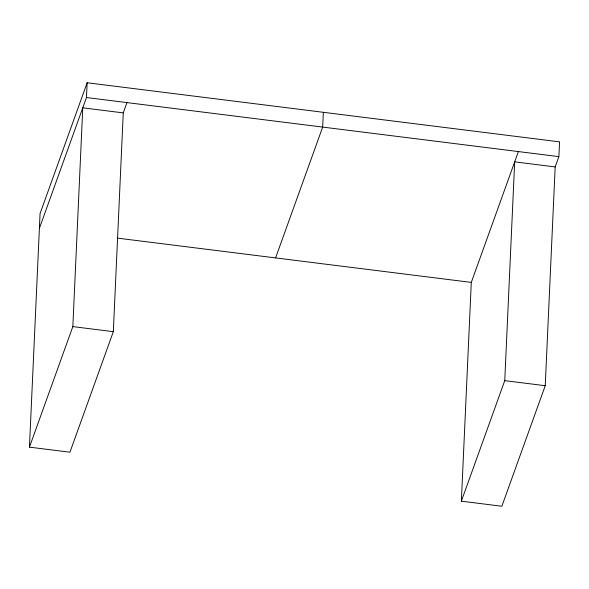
<?xml version="1.0" encoding="UTF-8"?>
<svg xmlns="http://www.w3.org/2000/svg" width="589" height="589" viewBox="0 0 589 589"><rect width="100%" height="100%" fill="white"/><g stroke="black" fill="none" stroke-linecap="round" stroke-linejoin="round"><path stroke-width="0.88" d="M126.966 102.604L123.263 112.889L113.324 331.673L69.944 452.212L29.45 447.147L40.059 213.579L87.143 82.754L559.55 141.853L558.88 156.637L555.177 166.93L545.237 385.707L501.857 506.245L461.364 501.18L471.296 282.396L518.386 151.572M29.45 447.147L72.837 326.608L82.769 107.824L123.263 112.889M39.382 228.363L86.473 97.538L87.143 82.754M323.346 112.308L322.676 127.084L275.586 257.916M461.364 501.18L504.751 380.641L514.683 161.857L555.177 166.93M86.473 97.538L558.88 156.637M117.196 238.096L471.296 282.396M72.837 326.608L113.324 331.673M504.751 380.641L545.237 385.707"/></g></svg>
